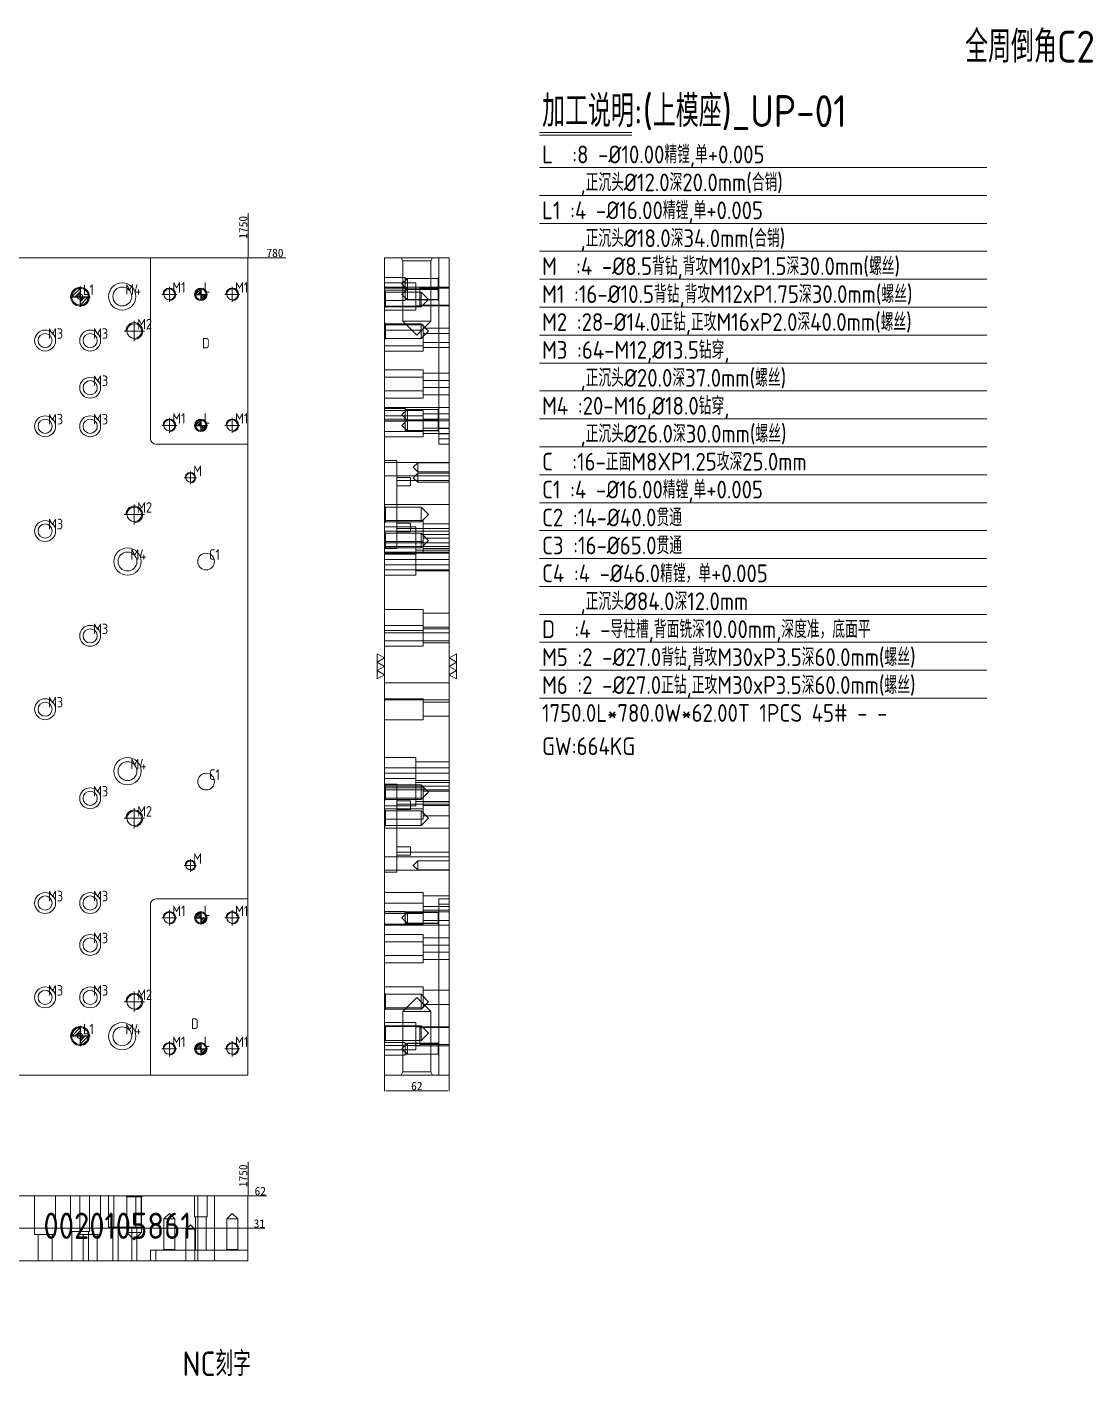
# Model space of a CAD drawing. Header units: millimetres. Extents: x 11044 to 13621, y 75491 to 76790.
# Drawn here: x 12604 to 13621, y 75503 to 76790 of the extents above; entities that cross this region are included whole.
import ezdxf

# ---------------------------------------------------------------- set-up
doc = ezdxf.new("R2010")
doc.units = ezdxf.units.MM
doc.linetypes.add('CENTER', pattern=[0])
doc.linetypes.add('DASHED', pattern=[0])
doc.layers.add('dim', color=4, linetype='Continuous')
doc.layers.add('dim_temp', color=161, linetype='Continuous', lineweight=9)
doc.layers.add('U1', color=7, linetype='Continuous', true_color=0xffffff)
doc.layers.add('UP', color=7, linetype='Continuous', true_color=0xffffff)
doc.styles.add('_PUG_ERP', font='txt')
doc.styles.add('gbenor', font='gbenor.shx', dxfattribs={"bigfont": 'gbcbig'})
doc.dimstyles.new('_PUG_ERP', dxfattribs={"dimtxt": 8, "dimasz": 1.5, "dimexe": 0.5, "dimexo": 0.5, "dimgap": 0.5, "dimtad": 1, "dimtxsty": '_PUG_ERP', "dimblk": 'CLOSEDBLANK', "dimcen": 0, "dimclrd": 4, "dimclre": 4, "dimclrt": 3, "dimazin": 3, "dimtfac": 1, "dimtmove": 0, "dimatfit": 3, "dimldrblk": 'CLOSEDBLANK', "dimlwd": 9, "dimlwe": 9})

# ---------------------------------------------------------------- blocks, each defined once
blk = doc.blocks.new('*D1268')
at = {"layer": 'Defpoints', "color": 0}
for p in [(12814.8, 76570), (12829.8, 76570), (11064.8, 75790)]:
    blk.add_point(p, dxfattribs=at)
at = {"layer": 'dim_temp', "color": 4, "lineweight": 9}
blk.add_line((12815.2, 76570), (12850.8, 76570), dxfattribs=at)
at = {"layer": 'dim_temp', "color": 3, "lineweight": 18, "insert": (12840.5, 76574.5), "char_height": 8, "attachment_point": 5, "style": '_PUG_ERP'}
blk.add_mtext('780', dxfattribs=at)
blk = doc.blocks.new('_ClosedBlank')
blk = doc.blocks.new('*D1271')
at = {"layer": 'Defpoints', "color": 0}
for p in [(12814.8, 76585), (12814.8, 76570), (11064.8, 75790)]:
    blk.add_point(p, dxfattribs=at)
at = {"layer": 'dim_temp', "color": 4, "lineweight": 9}
blk.add_line((12814.8, 76570.5), (12814.8, 76612.5), dxfattribs=at)
at = {"layer": 'dim_temp', "color": 3, "lineweight": 18, "insert": (12810.2, 76599), "char_height": 8, "attachment_point": 5, "rotation": 90, "style": '_PUG_ERP'}
blk.add_mtext('1750', dxfattribs=at)
blk = doc.blocks.new('*D1272')
at = {"layer": 'Defpoints', "color": 0}
for p in [(12944.89432, 75790), (13006.89432, 75790), (13006.89432, 75775)]:
    blk.add_point(p, dxfattribs=at)
at = {"layer": 'dim_temp', "color": 4, "lineweight": 9}
for p, q in [((12944.89432, 75789.5), (12944.89432, 75774.5)), ((13006.89432, 75789.5), (13006.89432, 75774.5)), ((12946.39432, 75775), (13005.39432, 75775))]:
    blk.add_line(p, q, dxfattribs=at)
at = {"layer": 'dim_temp', "color": 3, "lineweight": 18, "insert": (12975.89432, 75779.5), "char_height": 8, "attachment_point": 5, "style": '_PUG_ERP'}
blk.add_mtext('62', dxfattribs=at)
blk = doc.blocks.new('pg_hx_L0')
at = {"color": 230}
for p, q in [((-0.6, 0), (0.6, 0)), ((-0.5, -0.003), (0, 0.497)), ((-0.3, 0), (0, 0.3)), ((-0.1, 0), (0, 0.1)), ((0, 0.6), (0, -0.6)), ((0.5, 0.003), (0, -0.497)), ((0.1, 0), (0, -0.1)), ((0.3, 0), (0, -0.3))]:
    blk.add_line(p, q, dxfattribs=at)
for start, end in [(90, 180), (270, 0)]:
    blk.add_arc((0, 0), 0.5, start, end, dxfattribs=at)
blk = doc.blocks.new('pg_hx_LLL0')
blk.add_blockref('pg_hx_L0', (0, 0))
blk = doc.blocks.new('*D1273')
at = {"layer": 'Defpoints', "color": 0}
for p in [(12544.8, 75643.7), (12819.8, 75643.7), (11064.8, 75612.7)]:
    blk.add_point(p, dxfattribs=at)
at = {"layer": 'dim_temp', "color": 4, "lineweight": 9}
blk.add_line((12545.2, 75643.7), (12830.9, 75643.7), dxfattribs=at)
at = {"layer": 'dim_temp', "color": 3, "lineweight": 18, "insert": (12825.6, 75648.2), "char_height": 8, "attachment_point": 5, "style": '_PUG_ERP'}
blk.add_mtext('31', dxfattribs=at)
blk = doc.blocks.new('*D1274')
at = {"layer": 'Defpoints', "color": 0}
for p in [(12814.8, 75674.7), (12819.8, 75674.7), (11064.8, 75612.7)]:
    blk.add_point(p, dxfattribs=at)
at = {"layer": 'dim_temp', "color": 4, "lineweight": 9}
blk.add_line((12815.2, 75674.7), (12832.8, 75674.7), dxfattribs=at)
at = {"layer": 'dim_temp', "color": 3, "lineweight": 18, "insert": (12826.5, 75679.2), "char_height": 8, "attachment_point": 5, "style": '_PUG_ERP'}
blk.add_mtext('62', dxfattribs=at)
blk = doc.blocks.new('*D1280')
at = {"layer": 'Defpoints', "color": 0}
for p in [(12814.8, 75679.7), (12814.8, 75674.7), (11064.8, 75612.7)]:
    blk.add_point(p, dxfattribs=at)
at = {"layer": 'dim_temp', "color": 4, "lineweight": 9}
blk.add_line((12814.8, 75675.2), (12814.8, 75707.3), dxfattribs=at)
at = {"layer": 'dim_temp', "color": 3, "lineweight": 18, "insert": (12810.2, 75693.8), "char_height": 8, "attachment_point": 5, "rotation": 90, "style": '_PUG_ERP'}
blk.add_mtext('1750', dxfattribs=at)

msp = doc.modelspace()

# ---------------------------------------------------------------- linework, layer by layer
at = {"layer": 'dim', "color": 8, "linetype": 'Continuous', "lineweight": 18}
for p, q in [((13092.907, 76689.41), (13181.065, 76689.41)), ((13092.907, 76686.875), (13181.065, 76686.875)), ((13092.907, 76656), (13520.004, 76656)), ((13092.907, 76629.35), (13520.004, 76629.35)), ((13092.907, 76602.7), (13520.004, 76602.7)), ((13092.907, 76576.05), (13520.004, 76576.05)), ((13092.907, 76549.4), (13520.004, 76549.4)), ((13092.907, 76522.75), (13520.004, 76522.75)), ((13092.907, 76496.1), (13520.004, 76496.1)), ((13092.907, 76469.45), (13520.004, 76469.45)), ((13092.907, 76442.8), (13520.004, 76442.8)), ((13092.907, 76416.15), (13520.004, 76416.15)), ((13092.907, 76389.5), (13520.004, 76389.5)), ((13092.907, 76362.85), (13520.004, 76362.85)), ((13092.907, 76336.2), (13520.004, 76336.2)), ((13092.907, 76309.55), (13520.004, 76309.55)), ((13092.907, 76282.9), (13520.004, 76282.9)), ((13092.907, 76256.25), (13520.004, 76256.25)), ((13092.907, 76229.6), (13520.004, 76229.6)), ((13092.907, 76202.95), (13520.004, 76202.95)), ((13092.907, 76176.3), (13520.004, 76176.3)), ((13092.907, 76149.65), (13520.004, 76149.65))]:
    msp.add_line(p, q, dxfattribs=at)
at = {"layer": 'dim', "color": 20, "linetype": 'Continuous', "lineweight": 18}
for p, q in [((12944.894, 76188), (12937.966, 76192)), ((12937.966, 76192), (12937.966, 76168)), ((12944.894, 76188), (12937.966, 76184)), ((13006.894, 76188), (13013.822, 76192)), ((13006.894, 76188), (13013.822, 76184)), ((13013.822, 76192), (13013.822, 76168)), ((12944.894, 76180), (12937.966, 76184)), ((12944.894, 76180), (12937.966, 76176)), ((12944.894, 76172), (12937.966, 76176)), ((13006.894, 76180), (13013.822, 76184)), ((13006.894, 76180), (13013.822, 76176)), ((13006.894, 76172), (13013.822, 76176)), ((12944.894, 76172), (12937.966, 76168)), ((13006.894, 76172), (13013.822, 76168))]:
    msp.add_line(p, q, dxfattribs=at)
at = {"layer": 'UP', "color": 135, "linetype": 'Continuous', "lineweight": 18}
for p, q in [((12814.75, 76570), (11064.75, 76570)), ((12814.75, 76570), (12814.75, 75790)), ((12996.894, 76570), (12944.894, 76570)), ((12944.894, 76570), (12944.894, 75790)), ((13006.894, 76570), (12996.894, 76570)), ((13006.894, 76570), (13006.894, 76397)), ((13006.894, 76397), (13006.894, 76392)), ((13006.894, 76392), (12996.894, 76392)), ((13006.894, 76392), (13006.894, 75958)), ((13006.894, 75958), (12996.894, 75958)), ((13006.894, 75953), (13006.894, 75958)), ((13006.894, 75790), (13006.894, 75953)), ((11064.75, 75790), (12814.75, 75790)), ((12996.894, 75790), (12944.894, 75790)), ((13006.894, 75790), (12996.894, 75790)), ((11064.75, 75674.732), (12814.75, 75674.732)), ((12814.75, 75622.732), (12814.75, 75674.732)), ((12721.75, 75612.732), (12721.75, 75622.732)), ((12814.75, 75612.732), (12814.75, 75622.732)), ((11157.75, 75612.732), (12721.75, 75612.732)), ((12721.75, 75612.732), (12726.75, 75612.732)), ((12726.75, 75612.732), (12814.75, 75612.732))]:
    msp.add_line(p, q, dxfattribs=at)
at = {"layer": 'UP', "color": 2, "linetype": 'DASHED', "lineweight": 13, "ltscale": 1.764682}
for p, q in [((12721.75, 76570), (12721.75, 76397)), ((12726.75, 76392), (12814.75, 76392)), ((12726.75, 75958), (12814.75, 75958)), ((12721.75, 75790), (12721.75, 75953))]:
    msp.add_line(p, q, dxfattribs=at)
at = {"layer": 'UP', "color": 5, "linetype": 'DASHED', "lineweight": 13, "ltscale": 1.764682}
for p, q in [((12960.894, 76570), (12962.391, 76567.006)), ((12962.391, 76567.006), (12962.391, 76509.42)), ((12989.397, 76567.006), (12962.391, 76567.006)), ((12989.397, 76567.006), (12990.894, 76570)), ((12989.397, 76509.42), (12989.397, 76567.006)), ((12966.894, 76550.253), (12961.641, 76545)), ((12996.147, 76550.253), (12966.894, 76550.253)), ((12966.894, 76550.253), (12966.894, 76545)), ((12996.894, 76551), (12996.147, 76550.253)), ((12996.147, 76545), (12996.147, 76550.253)), ((12945.891, 76537.003), (12944.894, 76538)), ((12979.894, 76537.003), (12945.891, 76537.003)), ((12945.891, 76537.003), (12945.891, 76530)), ((12961.641, 76545), (12966.894, 76539.747)), ((12966.894, 76540.253), (12961.641, 76535)), ((12966.894, 76545), (12966.894, 76540.253)), ((12996.147, 76540.253), (12966.894, 76540.253)), ((12966.894, 76540.253), (12966.894, 76535)), ((12966.894, 76539.747), (12996.147, 76539.747)), ((12986.897, 76530), (12979.894, 76537.003)), ((12979.894, 76530), (12979.894, 76537.003)), ((12996.147, 76540.253), (12996.147, 76545)), ((12996.894, 76541), (12996.147, 76540.253)), ((12996.147, 76535), (12996.147, 76540.253)), ((12996.147, 76539.747), (12996.894, 76539)), ((12944.894, 76522), (12945.891, 76522.997)), ((12945.891, 76530), (12945.891, 76522.997)), ((12945.891, 76522.997), (12979.894, 76522.997)), ((12961.641, 76535), (12966.894, 76529.747)), ((12966.894, 76535), (12966.894, 76529.747)), ((12966.894, 76529.747), (12996.147, 76529.747)), ((12979.894, 76522.997), (12986.897, 76530)), ((12979.894, 76522.997), (12979.894, 76530)), ((12996.147, 76529.747), (12996.147, 76535)), ((12996.147, 76529.747), (12996.894, 76529)), ((12945.891, 76507.003), (12944.894, 76508)), ((12979.894, 76507.003), (12945.891, 76507.003)), ((12945.891, 76507.003), (12945.891, 76500)), ((12945.891, 76500), (12945.891, 76492.997)), ((12962.391, 76509.42), (12975.894, 76495.917)), ((12962.391, 76509.42), (12989.397, 76509.42)), ((12975.894, 76495.917), (12989.397, 76509.42)), ((12986.897, 76500), (12979.894, 76507.003)), ((12979.894, 76500), (12979.894, 76507.003)), ((12979.894, 76492.997), (12986.897, 76500)), ((12979.894, 76492.997), (12979.894, 76500)), ((12944.894, 76492), (12945.891, 76492.997)), ((12945.891, 76492.997), (12979.894, 76492.997)), ((12966.894, 76425.253), (12961.641, 76420)), ((12961.641, 76420), (12966.894, 76414.747)), ((12996.147, 76425.253), (12966.894, 76425.253)), ((12966.894, 76425.253), (12966.894, 76420)), ((12966.894, 76420), (12966.894, 76415.253)), ((12996.894, 76426), (12996.147, 76425.253)), ((12996.147, 76420), (12996.147, 76425.253)), ((12996.147, 76415.253), (12996.147, 76420)), ((12966.894, 76415.253), (12961.641, 76410)), ((12961.641, 76410), (12966.894, 76404.747)), ((12996.147, 76415.253), (12966.894, 76415.253)), ((12966.894, 76415.253), (12966.894, 76410)), ((12966.894, 76414.747), (12996.147, 76414.747)), ((12966.894, 76410), (12966.894, 76404.747)), ((12996.894, 76416), (12996.147, 76415.253)), ((12996.147, 76410), (12996.147, 76415.253)), ((12996.147, 76414.747), (12996.894, 76414)), ((12996.147, 76404.747), (12996.147, 76410)), ((12966.894, 76404.747), (12996.147, 76404.747)), ((12996.147, 76404.747), (12996.894, 76404)), ((12976.694, 76374.253), (12972.441, 76370)), ((12972.441, 76370), (12976.694, 76365.747)), ((13006.894, 76374.253), (12976.694, 76374.253)), ((12976.694, 76370), (12976.694, 76374.253)), ((12976.694, 76365.747), (12976.694, 76370)), ((12976.694, 76364.253), (12972.441, 76360)), ((12972.441, 76360), (12976.694, 76355.747)), ((12976.694, 76365.747), (13006.894, 76365.747)), ((13006.894, 76364.253), (12976.694, 76364.253)), ((12976.694, 76355.747), (12976.694, 76364.253)), ((12976.694, 76355.747), (13006.894, 76355.747)), ((12945.891, 76307.003), (12944.894, 76308)), ((12979.894, 76307.003), (12945.891, 76307.003)), ((12945.891, 76307.003), (12945.891, 76300)), ((12986.897, 76300), (12979.894, 76307.003)), ((12979.894, 76300), (12979.894, 76307.003)), ((12944.894, 76292), (12945.891, 76292.997)), ((12945.891, 76300), (12945.891, 76292.997)), ((12945.891, 76292.997), (12979.894, 76292.997)), ((12979.894, 76292.997), (12986.897, 76300)), ((12979.894, 76292.997), (12979.894, 76300)), ((12945.891, 76067.003), (12944.894, 76068)), ((12979.894, 76067.003), (12945.891, 76067.003)), ((12945.891, 76060), (12945.891, 76067.003)), ((12945.891, 76052.997), (12945.891, 76060)), ((12986.897, 76060), (12979.894, 76067.003)), ((12979.894, 76067.003), (12979.894, 76060)), ((12979.894, 76052.997), (12986.897, 76060)), ((12979.894, 76060), (12979.894, 76052.997)), ((12944.894, 76052), (12945.891, 76052.997)), ((12945.891, 76052.997), (12979.894, 76052.997)), ((12976.694, 75994.253), (12972.441, 75990)), ((12972.441, 75990), (12976.694, 75985.747)), ((13006.894, 75994.253), (12976.694, 75994.253)), ((12976.694, 75994.253), (12976.694, 75985.747)), ((12976.694, 75985.747), (13006.894, 75985.747)), ((12966.894, 75945.253), (12961.641, 75940)), ((12996.147, 75945.253), (12966.894, 75945.253)), ((12966.894, 75945.253), (12966.894, 75940)), ((12996.894, 75946), (12996.147, 75945.253)), ((12996.147, 75940), (12996.147, 75945.253)), ((12961.641, 75940), (12966.894, 75934.747)), ((12966.894, 75940), (12966.894, 75934.747)), ((12966.894, 75934.747), (12996.147, 75934.747)), ((12996.147, 75934.747), (12996.147, 75940)), ((12996.147, 75934.747), (12996.894, 75934)), ((12945.891, 75867.003), (12944.894, 75868)), ((12979.894, 75867.003), (12945.891, 75867.003)), ((12945.891, 75860), (12945.891, 75867.003)), ((12986.897, 75860), (12979.894, 75867.003)), ((12979.894, 75867.003), (12979.894, 75860)), ((12945.891, 75852.997), (12945.891, 75860)), ((12975.894, 75864.083), (12962.391, 75850.58)), ((12989.397, 75850.58), (12975.894, 75864.083)), ((12979.894, 75852.997), (12986.897, 75860)), ((12979.894, 75860), (12979.894, 75852.997)), ((12944.894, 75852), (12945.891, 75852.997)), ((12945.891, 75852.997), (12979.894, 75852.997)), ((12962.391, 75850.58), (12962.391, 75792.994)), ((12962.391, 75850.58), (12989.397, 75850.58)), ((12989.397, 75792.994), (12989.397, 75850.58)), ((12945.891, 75837.003), (12944.894, 75838)), ((12979.894, 75837.003), (12945.891, 75837.003)), ((12945.891, 75830), (12945.891, 75837.003)), ((12945.891, 75822.997), (12945.891, 75830)), ((12986.897, 75830), (12979.894, 75837.003)), ((12979.894, 75837.003), (12979.894, 75830)), ((12979.894, 75822.997), (12986.897, 75830)), ((12979.894, 75830), (12979.894, 75822.997)), ((12944.894, 75822), (12945.891, 75822.997)), ((12945.891, 75822.997), (12979.894, 75822.997)), ((12966.894, 75820.253), (12961.641, 75815)), ((12961.641, 75815), (12966.894, 75809.747)), ((12996.147, 75820.253), (12966.894, 75820.253)), ((12966.894, 75820.253), (12966.894, 75815)), ((12966.894, 75815), (12966.894, 75809.747)), ((12996.894, 75821), (12996.147, 75820.253)), ((12996.147, 75815), (12996.147, 75820.253)), ((12996.147, 75809.747), (12996.147, 75815)), ((12966.894, 75809.747), (12996.147, 75809.747)), ((12996.147, 75809.747), (12996.894, 75809)), ((12962.391, 75792.994), (12960.894, 75790)), ((12989.397, 75792.994), (12962.391, 75792.994)), ((12990.894, 75790), (12989.397, 75792.994)), ((12698.25, 75674.732), (12699.247, 75673.735)), ((12699.247, 75673.735), (12699.247, 75639.732)), ((12713.253, 75673.735), (12699.247, 75673.735)), ((12713.253, 75673.735), (12714.25, 75674.732)), ((12713.253, 75639.732), (12713.253, 75673.735)), ((12739.75, 75657.985), (12734.497, 75652.732)), ((12734.497, 75652.732), (12734.497, 75623.479)), ((12745.003, 75652.732), (12734.497, 75652.732)), ((12745.003, 75652.732), (12739.75, 75657.985)), ((12745.003, 75623.479), (12745.003, 75652.732)), ((12759.75, 75647.185), (12755.497, 75642.932)), ((12764.003, 75642.932), (12759.75, 75647.185)), ((12799.75, 75657.985), (12794.497, 75652.732)), ((12794.497, 75652.732), (12794.497, 75623.479)), ((12805.003, 75652.732), (12794.497, 75652.732)), ((12805.003, 75652.732), (12799.75, 75657.985)), ((12805.003, 75623.479), (12805.003, 75652.732)), ((12699.247, 75639.732), (12706.25, 75632.729)), ((12713.253, 75639.732), (12699.247, 75639.732)), ((12706.25, 75632.729), (12713.253, 75639.732)), ((12755.497, 75642.932), (12755.497, 75612.732)), ((12755.497, 75642.932), (12764.003, 75642.932)), ((12764.003, 75612.732), (12764.003, 75642.932)), ((12734.497, 75623.479), (12733.75, 75622.732)), ((12745.003, 75623.479), (12734.497, 75623.479)), ((12745.75, 75622.732), (12745.003, 75623.479)), ((12794.497, 75623.479), (12793.75, 75622.732)), ((12805.003, 75623.479), (12794.497, 75623.479)), ((12805.75, 75622.732), (12805.003, 75623.479))]:
    msp.add_line(p, q, dxfattribs=at)
at = {"layer": 'UP', "color": 2, "linetype": 'Continuous', "lineweight": 18}
for p, q in [((12996.894, 76570), (12996.894, 76392)), ((12996.894, 75790), (12996.894, 75958)), ((12721.75, 75622.732), (12814.75, 75622.732))]:
    msp.add_line(p, q, dxfattribs=at)
at = {"layer": 'UP', "color": 31, "linetype": 'DASHED', "lineweight": 13, "ltscale": 1.764682}
for p, q in [((12964.894, 76551), (12944.894, 76551)), ((12964.894, 76551), (12964.894, 76545)), ((12974.894, 76546), (12944.894, 76546)), ((12978.894, 76541.749), (12944.894, 76541.749)), ((12964.894, 76541), (12944.894, 76541)), ((12944.894, 76539), (12964.894, 76539)), ((12964.894, 76545), (12964.894, 76541)), ((12964.894, 76541), (12964.894, 76535)), ((12974.894, 76546), (12974.894, 76520)), ((13006.894, 76542.004), (12974.894, 76542.004)), ((12978.894, 76541.749), (12978.894, 76532.749)), ((12944.894, 76529), (12964.894, 76529)), ((12944.894, 76523.749), (12978.894, 76523.749)), ((12964.894, 76535), (12964.894, 76529)), ((12974.894, 76523.996), (13006.894, 76523.996)), ((12978.894, 76532.749), (12978.894, 76523.749)), ((12944.894, 76520), (12974.894, 76520)), ((12981.894, 76505.9), (12944.894, 76505.9)), ((12981.894, 76500.9), (12944.894, 76500.9)), ((12981.894, 76500.901), (12981.894, 76505.9)), ((13006.894, 76502.654), (12981.894, 76502.654)), ((12981.894, 76490.9), (12981.894, 76500.9)), ((13006.894, 76497.654), (12981.894, 76497.654)), ((12944.894, 76485.9), (12981.894, 76485.9)), ((12981.894, 76480.9), (12981.894, 76490.9)), ((12981.894, 76489.147), (13006.894, 76489.147)), ((12981.894, 76484.147), (13006.894, 76484.147)), ((12944.894, 76480.9), (12981.894, 76480.9)), ((12981.894, 76462.9), (12944.894, 76462.9)), ((12981.894, 76455.9), (12981.894, 76462.9)), ((13006.894, 76459.654), (12981.894, 76459.654)), ((12981.894, 76455.9), (12944.894, 76455.9)), ((12981.894, 76445.9), (12981.894, 76455.9)), ((13006.894, 76452.654), (12981.894, 76452.654)), ((12981.894, 76446.147), (13006.894, 76446.147)), ((12981.894, 76435.9), (12981.894, 76445.9)), ((12944.894, 76442.9), (12981.894, 76442.9)), ((12944.894, 76435.9), (12981.894, 76435.9)), ((12981.894, 76439.147), (13006.894, 76439.147)), ((12964.894, 76426), (12944.894, 76426)), ((12981.894, 76424.1), (12944.894, 76424.1)), ((12964.894, 76426), (12964.894, 76420)), ((12964.894, 76420), (12964.894, 76416)), ((12981.894, 76424.1), (12981.894, 76419.1)), ((13006.894, 76420.853), (12981.894, 76420.853)), ((12981.894, 76419.1), (12944.894, 76419.1)), ((12964.894, 76416), (12944.894, 76416)), ((12944.894, 76414), (12964.894, 76414)), ((12964.894, 76416), (12964.894, 76410)), ((12964.894, 76410), (12964.894, 76404)), ((12981.894, 76419.1), (12981.894, 76409.1)), ((13006.894, 76415.853), (12981.894, 76415.853)), ((12981.894, 76409.1), (12981.894, 76399.1)), ((12981.894, 76407.346), (13006.894, 76407.346)), ((12944.894, 76404.1), (12981.894, 76404.1)), ((12944.894, 76404), (12964.894, 76404)), ((12944.894, 76399.1), (12981.894, 76399.1)), ((12981.894, 76402.346), (13006.894, 76402.346)), ((12981.894, 76319.1), (12944.894, 76319.1)), ((12981.894, 76319.1), (12981.894, 76309.1)), ((12974.894, 76313), (12944.894, 76313)), ((12981.894, 76309.1), (12944.894, 76309.1)), ((12974.894, 76313), (12974.894, 76293.001)), ((13006.894, 76309.004), (12974.894, 76309.004)), ((13006.894, 76315.853), (12981.894, 76315.853)), ((12981.894, 76309.1), (12981.894, 76299.1)), ((13006.894, 76305.853), (12981.894, 76305.853)), ((12944.894, 76299.1), (12981.894, 76299.1)), ((12974.894, 76293), (12944.894, 76293)), ((12974.894, 76293), (12974.894, 76267)), ((12974.894, 76290.996), (13006.894, 76290.996)), ((12981.894, 76302.346), (13006.894, 76302.346)), ((12981.894, 76299.1), (12981.894, 76289.1)), ((12981.894, 76292.346), (13006.894, 76292.346)), ((12944.894, 76289.1), (12981.894, 76289.1)), ((12944.894, 76287), (12974.894, 76287)), ((13006.894, 76289.004), (12974.894, 76289.004)), ((12944.894, 76267), (12974.894, 76267)), ((12974.894, 76270.996), (13006.894, 76270.996)), ((12981.894, 76234.1), (12944.894, 76234.1)), ((12981.894, 76234.1), (12981.894, 76219.1)), ((13006.894, 76230.853), (12981.894, 76230.853)), ((12981.894, 76219.1), (12944.894, 76219.1)), ((12944.894, 76214.1), (12981.894, 76214.1)), ((12981.894, 76219.1), (12981.894, 76209.1)), ((12981.894, 76217.346), (13006.894, 76217.346)), ((13006.894, 76215.853), (12981.894, 76215.853)), ((12981.894, 76209.1), (12981.894, 76199.1)), ((12981.894, 76202.346), (13006.894, 76202.346)), ((12944.894, 76199.1), (12981.894, 76199.1)), ((12981.894, 76149.1), (12944.894, 76149.1)), ((12981.894, 76149.1), (12981.894, 76139.1)), ((13006.894, 76145.853), (12981.894, 76145.853)), ((12981.894, 76139.1), (12981.894, 76129.1)), ((12944.894, 76129.1), (12981.894, 76129.1)), ((12981.894, 76132.346), (13006.894, 76132.346)), ((12974.894, 76093), (12944.894, 76093)), ((12974.894, 76093), (12974.894, 76067)), ((13006.894, 76089.004), (12974.894, 76089.004)), ((12974.894, 76073), (12944.894, 76073)), ((12944.894, 76067), (12974.894, 76067)), ((12981.894, 76064.1), (12944.894, 76064.1)), ((12974.894, 76070.996), (13006.894, 76070.996)), ((13006.894, 76069.004), (12974.894, 76069.004)), ((12974.894, 76066.999), (12974.894, 76047)), ((12981.894, 76064.1), (12981.894, 76054.1)), ((13006.894, 76060.853), (12981.894, 76060.853)), ((12981.894, 76054.1), (12944.894, 76054.1)), ((12944.894, 76047), (12974.894, 76047)), ((12974.894, 76050.996), (13006.894, 76050.996)), ((12981.894, 76054.1), (12981.894, 76044.1)), ((13006.894, 76050.853), (12981.894, 76050.853)), ((12981.894, 76047.346), (13006.894, 76047.346)), ((12944.894, 76044.1), (12981.894, 76044.1)), ((12944.894, 76034.1), (12981.894, 76034.1)), ((12981.894, 76044.1), (12981.894, 76034.1)), ((12981.894, 76037.346), (13006.894, 76037.346)), ((12981.894, 75964.1), (12944.894, 75964.1)), ((12981.894, 75964.1), (12981.894, 75954.1)), ((13006.894, 75960.853), (12981.894, 75960.853)), ((12981.894, 75954.1), (12944.894, 75954.1)), ((12964.894, 75946), (12944.894, 75946)), ((12944.894, 75944.1), (12981.894, 75944.1)), ((12964.894, 75946), (12964.894, 75940)), ((12981.894, 75954.1), (12981.894, 75944.1)), ((13006.894, 75950.853), (12981.894, 75950.853)), ((12981.894, 75947.346), (13006.894, 75947.346)), ((12981.894, 75944.1), (12981.894, 75934.1)), ((12944.894, 75934.1), (12981.894, 75934.1)), ((12944.894, 75934), (12964.894, 75934)), ((12964.894, 75940), (12964.894, 75934)), ((12981.894, 75937.346), (13006.894, 75937.346)), ((12981.894, 75924.1), (12944.894, 75924.1)), ((12981.894, 75924.1), (12981.894, 75914.1)), ((13006.894, 75920.853), (12981.894, 75920.853)), ((12981.894, 75917.1), (12944.894, 75917.1)), ((12981.894, 75914.1), (12981.894, 75904.1)), ((13006.894, 75913.853), (12981.894, 75913.853)), ((12981.894, 75907.346), (13006.894, 75907.346)), ((12944.894, 75904.1), (12981.894, 75904.1)), ((12944.894, 75897.1), (12981.894, 75897.1)), ((12981.894, 75904.1), (12981.894, 75897.1)), ((12981.894, 75900.346), (13006.894, 75900.346)), ((12981.894, 75874.1), (12944.894, 75874.1)), ((12981.894, 75874.1), (12981.894, 75864.1)), ((13006.894, 75870.853), (12981.894, 75870.853)), ((12944.894, 75854.1), (12981.894, 75854.1)), ((12981.894, 75864.1), (12981.894, 75854.1)), ((12981.894, 75857.346), (13006.894, 75857.346)), ((12974.894, 75840), (12944.894, 75840)), ((12978.894, 75836.251), (12944.894, 75836.251)), ((12974.894, 75840), (12974.894, 75814)), ((13006.894, 75836.004), (12974.894, 75836.004)), ((12978.894, 75836.251), (12978.894, 75827.251)), ((12964.894, 75821), (12944.894, 75821)), ((12944.894, 75818.251), (12978.894, 75818.251)), ((12964.894, 75821), (12964.894, 75815)), ((12964.894, 75815), (12964.894, 75809)), ((12974.894, 75817.996), (13006.894, 75817.996)), ((12978.894, 75827.251), (12978.894, 75818.251)), ((12944.894, 75814), (12974.894, 75814)), ((12944.894, 75809), (12964.894, 75809)), ((12611.15, 75674.732), (12611.15, 75637.732)), ((12631.15, 75637.732), (12631.15, 75674.732)), ((12645.497, 75674.732), (12645.497, 75640.732)), ((12654.15, 75674.732), (12654.15, 75637.732)), ((12663.497, 75640.732), (12663.497, 75674.732)), ((12674.15, 75637.732), (12674.15, 75674.732)), ((12681.75, 75674.732), (12681.75, 75644.732)), ((12686.75, 75674.732), (12686.75, 75644.732)), ((12707.75, 75644.732), (12707.75, 75674.732)), ((12712.75, 75644.732), (12712.75, 75674.732)), ((12763.75, 75674.732), (12763.75, 75654.732)), ((12775.75, 75654.732), (12775.75, 75674.732)), ((12775.75, 75654.732), (12763.75, 75654.732)), ((12631.15, 75637.732), (12611.15, 75637.732)), ((12614.397, 75637.732), (12614.397, 75612.732)), ((12627.904, 75612.732), (12627.904, 75637.732)), ((12663.497, 75640.732), (12645.497, 75640.732)), ((12674.15, 75637.732), (12654.15, 75637.732)), ((12657.397, 75637.732), (12657.397, 75612.732)), ((12670.904, 75612.732), (12670.904, 75637.732)), ((12681.75, 75644.732), (12707.75, 75644.732)), ((12685.746, 75644.732), (12685.746, 75612.732)), ((12690.746, 75644.732), (12690.746, 75612.732)), ((12703.754, 75612.732), (12703.754, 75644.732)), ((12707.75, 75644.732), (12712.75, 75644.732)), ((12708.754, 75612.732), (12708.754, 75644.732))]:
    msp.add_line(p, q, dxfattribs=at)
at = {"layer": 'UP', "color": 1, "linetype": 'DASHED', "lineweight": 13, "ltscale": 1.764682}
for p, q in [((12996.894, 76550), (12964.894, 76550)), ((12964.894, 76540), (12996.894, 76540)), ((12996.894, 76540), (12964.894, 76540)), ((13006.894, 76540.749), (12978.894, 76540.749)), ((12964.894, 76530), (12996.894, 76530)), ((12978.894, 76524.749), (13006.894, 76524.749)), ((12996.894, 76425), (12964.894, 76425)), ((12964.894, 76415), (12996.894, 76415)), ((12996.894, 76415), (12964.894, 76415)), ((12964.894, 76405), (12996.894, 76405)), ((12996.894, 75945), (12964.894, 75945)), ((12964.894, 75935), (12996.894, 75935)), ((13006.894, 75835.251), (12978.894, 75835.251)), ((12996.894, 75820), (12964.894, 75820)), ((12978.894, 75819.251), (13006.894, 75819.251)), ((12964.894, 75810), (12996.894, 75810)), ((12764.75, 75654.732), (12764.75, 75622.732)), ((12774.75, 75622.732), (12774.75, 75654.732)), ((12646.497, 75640.732), (12646.497, 75612.732)), ((12662.497, 75612.732), (12662.497, 75640.732))]:
    msp.add_line(p, q, dxfattribs=at)
at = {"layer": 'UP', "color": 1, "linetype": 'CENTER', "lineweight": 18, "ltscale": 1.764682}
for p, q in [((12739.75, 76527.8), (12739.75, 76542.2)), ((12799.75, 76527.8), (12799.75, 76542.2)), ((12732.55, 76535), (12746.95, 76535)), ((12792.55, 76535), (12806.95, 76535)), ((12696.65, 76500), (12715.85, 76500)), ((12706.25, 76490.4), (12706.25, 76509.6)), ((12732.55, 76410), (12746.95, 76410)), ((12739.75, 76402.8), (12739.75, 76417.2)), ((12792.55, 76410), (12806.95, 76410)), ((12799.75, 76402.8), (12799.75, 76417.2)), ((12753.75, 76360), (12765.75, 76360)), ((12759.75, 76354), (12759.75, 76366)), ((12706.25, 76315.4), (12706.25, 76334.6)), ((12696.65, 76325), (12715.85, 76325)), ((12696.65, 76035), (12715.85, 76035)), ((12706.25, 76025.4), (12706.25, 76044.6)), ((12759.75, 75984), (12759.75, 75996)), ((12753.75, 75990), (12765.75, 75990)), ((12739.75, 75932.8), (12739.75, 75947.2)), ((12799.75, 75932.8), (12799.75, 75947.2)), ((12732.55, 75940), (12746.95, 75940)), ((12792.55, 75940), (12806.95, 75940)), ((12706.25, 75850.4), (12706.25, 75869.6)), ((12696.65, 75860), (12715.85, 75860)), ((12732.55, 75815), (12746.95, 75815)), ((12739.75, 75807.8), (12739.75, 75822.2)), ((12792.55, 75815), (12806.95, 75815)), ((12799.75, 75807.8), (12799.75, 75822.2))]:
    msp.add_line(p, q, dxfattribs=at)
at = {"layer": 'UP', "color": 135, "linetype": 'DASHED', "lineweight": 13, "ltscale": 1.764682}
for p, q in [((13006.894, 76426.9), (12944.894, 76426.9)), ((13006.894, 76414.4), (12944.894, 76414.4)), ((12996.894, 76402), (13006.894, 76402)), ((12956.894, 76376.4), (12944.894, 76376.4)), ((12944.894, 76374.4), (13006.894, 76374.4)), ((12956.894, 76376.4), (12956.894, 76334.4)), ((12944.894, 76361.9), (13006.894, 76361.9)), ((12969.894, 76360.324), (12956.894, 76360.324)), ((13006.894, 76357.4), (12956.894, 76357.4)), ((12969.894, 76360.324), (12969.894, 76356.32)), ((12969.894, 76356.32), (12969.894, 76352.317)), ((12956.894, 76352.317), (12969.894, 76352.317)), ((13006.894, 76334.4), (12944.894, 76334.4)), ((12945.891, 76332.003), (12944.894, 76333)), ((12979.894, 76332.003), (12945.891, 76332.003)), ((12945.891, 76332.003), (12945.891, 76325)), ((12956.894, 76334.4), (12956.894, 76292.4)), ((12986.897, 76325), (12979.894, 76332.003)), ((12979.894, 76325), (12979.894, 76332.003)), ((12944.894, 76317), (12945.891, 76317.997)), ((12945.891, 76325), (12945.891, 76317.997)), ((12945.891, 76317.997), (12979.894, 76317.997)), ((12979.894, 76317.997), (12986.897, 76325)), ((12979.894, 76317.997), (12979.894, 76325)), ((12969.894, 76316.483), (12956.894, 76316.483)), ((12956.894, 76311.4), (13006.894, 76311.4)), ((12956.894, 76308.476), (12969.894, 76308.476)), ((12969.894, 76316.483), (12969.894, 76312.48)), ((12969.894, 76312.48), (12969.894, 76308.476)), ((13006.894, 76298), (12944.894, 76298)), ((12944.894, 76294.4), (13006.894, 76294.4)), ((12944.894, 76292.4), (12956.894, 76292.4)), ((13006.894, 76288), (12944.894, 76288)), ((12944.894, 76282), (13006.894, 76282)), ((13006.894, 76276.9), (12944.894, 76276.9)), ((12944.894, 76272), (13006.894, 76272)), ((12944.894, 76211.9), (13006.894, 76211.9)), ((13006.894, 76204.4), (12944.894, 76204.4)), ((12944.894, 76164.4), (13006.894, 76164.4)), ((13006.894, 76148.1), (12944.894, 76148.1)), ((12944.894, 76083.1), (13006.894, 76083.1)), ((13006.894, 76078), (12944.894, 76078)), ((12956.894, 76067.6), (12944.894, 76067.6)), ((13006.894, 76065.6), (12944.894, 76065.6)), ((12944.894, 76062), (13006.894, 76062)), ((12956.894, 76067.6), (12956.894, 76025.6)), ((12969.894, 76051.524), (12956.894, 76051.524)), ((13006.894, 76048.6), (12956.894, 76048.6)), ((12969.894, 76047.52), (12969.894, 76051.524)), ((12969.894, 76043.517), (12969.894, 76047.52)), ((12945.891, 76042.003), (12944.894, 76043)), ((12979.894, 76042.003), (12945.891, 76042.003)), ((12945.891, 76042.003), (12945.891, 76035)), ((12945.891, 76035), (12945.891, 76027.997)), ((12956.894, 76043.517), (12969.894, 76043.517)), ((12986.897, 76035), (12979.894, 76042.003)), ((12979.894, 76035), (12979.894, 76042.003)), ((12979.894, 76027.997), (12986.897, 76035)), ((12979.894, 76027.997), (12979.894, 76035)), ((12944.894, 76027), (12945.891, 76027.997)), ((12944.894, 76025.6), (13006.894, 76025.6)), ((12945.891, 76027.997), (12979.894, 76027.997)), ((12956.894, 76025.6), (12956.894, 75983.6)), ((12969.894, 76007.683), (12956.894, 76007.683)), ((12969.894, 76003.68), (12969.894, 76007.683)), ((13006.894, 75998.1), (12944.894, 75998.1)), ((12956.894, 76002.6), (13006.894, 76002.6)), ((12956.894, 75999.676), (12969.894, 75999.676)), ((12969.894, 75999.676), (12969.894, 76003.68)), ((13006.894, 75985.6), (12944.894, 75985.6)), ((12944.894, 75983.6), (12956.894, 75983.6)), ((12944.894, 75945.6), (13006.894, 75945.6)), ((12944.894, 75933.1), (13006.894, 75933.1)), ((12766.75, 75674.732), (12766.75, 75612.732)), ((12782.75, 75612.732), (12782.75, 75674.732))]:
    msp.add_line(p, q, dxfattribs=at)
at = {"layer": 'UP', "color": 155, "linetype": 'DASHED', "lineweight": 13, "ltscale": 1.764682}
for p, q in [((13006.894, 76407), (12996.894, 76407)), ((13006.894, 75953), (12996.894, 75953)), ((12726.75, 75622.732), (12726.75, 75612.732))]:
    msp.add_line(p, q, dxfattribs=at)
at = {"layer": 'UP', "color": 155, "linetype": 'Continuous', "lineweight": 18}
for p, q in [((13006.894, 76397), (12996.894, 76397)), ((13006.894, 75953), (12996.894, 75953)), ((12726.75, 75622.732), (12726.75, 75612.732))]:
    msp.add_line(p, q, dxfattribs=at)
at = {"layer": 'UP', "color": 42, "linetype": 'Continuous', "lineweight": 18}
for centre, radius in [((12654.497, 76532.749), 9), ((12694.75, 76533), 13), ((12694.75, 76533), 9.004), ((12769.75, 76535), 6), ((12654.497, 76532.749), 2.5), ((12621.15, 76490.9), 10), ((12621.15, 76490.9), 6.753), ((12664.15, 76490.9), 10), ((12664.15, 76490.9), 6.753), ((12706.25, 76500), 7.003), ((12664.15, 76445.9), 10), ((12664.15, 76445.9), 6.753), ((12621.15, 76409.1), 10), ((12621.15, 76409.1), 6.753), ((12664.15, 76409.1), 10), ((12664.15, 76409.1), 6.753), ((12769.75, 76410), 6), ((12706.25, 76325), 7.003), ((12621.15, 76309.1), 10), ((12621.15, 76309.1), 6.753), ((12699.75, 76280), 13), ((12699.75, 76280), 9.004), ((12774.75, 76280), 8), ((12664.15, 76209.1), 10), ((12664.15, 76209.1), 6.753), ((12621.15, 76139.1), 10), ((12621.15, 76139.1), 6.753), ((12699.75, 76080), 13), ((12699.75, 76080), 9.004), ((12774.75, 76070), 8), ((12664.15, 76054.1), 10), ((12664.15, 76054.1), 6.753), ((12706.25, 76035), 7.003), ((12621.15, 75954.1), 10), ((12621.15, 75954.1), 6.753), ((12664.15, 75954.1), 10), ((12664.15, 75954.1), 6.753), ((12769.75, 75940), 6), ((12664.15, 75914.1), 10), ((12664.15, 75914.1), 6.753), ((12621.15, 75864.1), 10), ((12621.15, 75864.1), 6.753), ((12664.15, 75864.1), 10), ((12664.15, 75864.1), 6.753), ((12706.25, 75860), 7.003), ((12654.497, 75827.251), 9), ((12654.497, 75827.251), 2.5), ((12694.75, 75827), 13), ((12694.75, 75827), 9.004), ((12769.75, 75815), 6)]:
    msp.add_circle(centre, radius, dxfattribs=at)
at = {"layer": 'UP', "color": 1, "linetype": 'Continuous', "lineweight": 18}
for centre, radius in [((12654.497, 76532.749), 8), ((12769.75, 76535), 5), ((12769.75, 76410), 5), ((12769.75, 75940), 5), ((12654.497, 75827.251), 8), ((12769.75, 75815), 5)]:
    msp.add_circle(centre, radius, dxfattribs=at)
at = {"layer": 'UP', "color": 30, "linetype": 'DASHED', "lineweight": 13, "ltscale": 1.764682}
for centre, radius in [((12739.75, 76535), 5.253), ((12799.75, 76535), 5.253), ((12739.75, 76410), 5.253), ((12799.75, 76410), 5.253), ((12759.75, 76360), 4.253), ((12759.75, 75990), 4.253), ((12739.75, 75940), 5.253), ((12799.75, 75940), 5.253), ((12739.75, 75815), 5.253), ((12799.75, 75815), 5.253)]:
    msp.add_circle(centre, radius, dxfattribs=at)
at = {"layer": 'UP', "color": 30, "linetype": 'DASHED', "lineweight": 18, "ltscale": 1.764682}
for centre, radius in [((12739.75, 76535), 6), ((12799.75, 76535), 6), ((12739.75, 76410), 6), ((12799.75, 76410), 6), ((12759.75, 76360), 5), ((12759.75, 75990), 5), ((12739.75, 75940), 6), ((12799.75, 75940), 6), ((12739.75, 75815), 6), ((12799.75, 75815), 6)]:
    msp.add_arc(centre, radius, 270, 180, dxfattribs=at)
at = {"layer": 'UP', "color": 42, "linetype": 'Continuous', "lineweight": 18}
for centre in [(12706.25, 76500), (12706.25, 76325), (12706.25, 76035), (12706.25, 75860)]:
    msp.add_arc(centre, 8, 270, 180, dxfattribs=at)
at = {"layer": 'UP', "color": 2, "linetype": 'DASHED', "lineweight": 13, "ltscale": 1.764682}
for centre, start, end in [((12726.75, 76397), 180, 270), ((12726.75, 75953), 90, 180)]:
    msp.add_arc(centre, 5, start, end, dxfattribs=at)

# ---------------------------------------------------------------- block references
at = {"layer": 'UP', "lineweight": 18, "ltscale": 1.764682}
for p, xscale, yscale, zscale in [((12654.497, 76532.749), 16, 16, 16), ((12769.75, 76535), 10, 10, 10), ((12769.75, 76410), 10, 10, 10), ((12769.75, 75940), 10, 10, 10), ((12654.497, 75827.251), 16, 16, 16), ((12769.75, 75815), 10, 10, 10)]:
    msp.add_blockref('pg_hx_LLL0', p, dxfattribs=dict(at, xscale=xscale, yscale=yscale, zscale=zscale))

# ---------------------------------------------------------------- texts
at = {"layer": 'dim', "color": 4, "lineweight": 18, "style": 'gbenor'}
for s, height, p in [('加工说明:(上模座)_UP-01', 30.42, (13095.44, 76694.66)), ('    ,正沉头%%c12.0深20.0mm(合销)', 16.9, (13095.442, 76633.394)), ('    ,正沉头%%c18.0深34.0mm(合销)', 16.9, (13095.442, 76580.094)), ('M  :4 -%%c8.5背钻,背攻M10xP1.5深30.0mm(螺丝)', 16.9, (13095.442, 76553.444)), ('L1', 10, (12657.317, 76534.41)), ('M4', 10, (12697.65, 76534.701)), ('M1', 10, (12742.51, 76536.631)), ('L', 10, (12772.51, 76536.631)), ('M1', 10, (12802.51, 76536.631)), ('M1 :16-%%c10.5背钻,背攻M12xP1.75深30.0mm(螺丝)', 16.9, (13095.442, 76526.794)), ('M2', 10, (12709.05, 76501.651)), ('M2 :28-%%c14.0正钻,正攻M16xP2.0深40.0mm(螺丝)', 16.9, (13095.442, 76500.144)), ('M3', 10, (12623.99, 76492.571)), ('M3', 10, (12666.99, 76492.571)), ('D', 10, (12770.89, 76483.475)), ('M3 :64-M12,%%c13.5钻穿,', 16.9, (13095.442, 76473.494)), ('    ,正沉头%%c20.0深37.0mm(螺丝)', 16.9, (13095.442, 76446.844)), ('M3', 10, (12666.99, 76447.571)), ('M4 :20-M16,%%c18.0钻穿,', 16.9, (13095.442, 76420.194)), ('M3', 10, (12623.99, 76410.771)), ('M3', 10, (12666.99, 76410.771)), ('M1', 10, (12742.51, 76411.631)), ('L', 10, (12772.51, 76411.631)), ('M1', 10, (12802.51, 76411.631)), ('    ,正沉头%%c26.0深30.0mm(螺丝)', 16.9, (13095.442, 76393.544)), ('C  :16-正面M8XP1.25攻深25.0mm', 16.9, (13095.442, 76366.894)), ('M', 10, (12762.49, 76361.621)), ('C1 :4 -%%c16.00精镗,单+0.005', 16.9, (13095.442, 76340.244)), ('M2', 10, (12709.05, 76326.651)), ('C2 :14-%%c40.0贯通', 16.9, (13095.442, 76313.594)), ('M3', 10, (12623.99, 76310.771)), ('C3 :16-%%c65.0贯通', 16.9, (13095.442, 76286.944)), ('M4', 10, (12702.65, 76281.701)), ('C1', 10, (12777.55, 76281.651)), ('C4 :4 -%%c46.0精镗，单+0.005', 16.9, (13095.442, 76260.294)), ('    ,正沉头%%c84.0深12.0mm', 16.9, (13095.442, 76233.644)), ('M3', 10, (12666.99, 76210.771)), ('D  :4 -导柱槽,背面铣深10.00mm,深度准，底面平', 16.9, (13095.442, 76206.994)), ('M5 :2 -%%c27.0背钻,背攻M30xP3.5深60.0mm(螺丝)', 16.9, (13095.442, 76180.344)), ('M6 :2 -%%c27.0正钻,正攻M30xP3.5深60.0mm(螺丝)', 16.9, (13095.442, 76153.694)), ('M3', 10, (12623.99, 76140.771)), ('1750.0L*780.0W*62.00T 1PCS 45# - - ', 16.9, (13095.442, 76127.044)), ('GW:664KG ', 16.9, (13095.442, 76095.324)), ('M4', 10, (12702.65, 76081.701)), ('C1', 10, (12777.55, 76071.651)), ('M3', 10, (12666.99, 76055.771)), ('M2', 10, (12709.05, 76036.651)), ('M', 10, (12762.49, 75991.621)), ('M3', 10, (12623.99, 75955.771)), ('M3', 10, (12666.99, 75955.771)), ('M1', 10, (12742.51, 75941.631)), ('L', 10, (12772.51, 75941.631)), ('M1', 10, (12802.51, 75941.631)), ('M3', 10, (12666.99, 75915.771)), ('M3', 10, (12623.99, 75865.771)), ('M3', 10, (12666.99, 75865.771)), ('M2', 10, (12709.05, 75861.651)), ('D', 10, (12760.36, 75833.946)), ('L1', 10, (12657.317, 75828.912)), ('M4', 10, (12697.65, 75828.701)), ('M1', 10, (12742.51, 75816.631)), ('L', 10, (12772.51, 75816.631)), ('M1', 10, (12802.51, 75816.631))]:
    msp.add_text(s, height=height, dxfattribs=at).set_placement(p)
at = {"layer": 'dim', "color": 3, "lineweight": 18, "style": 'gbenor'}
for s, p in [('L  :8 -%%c10.00精镗,单+0.005', (13095.442, 76660.044)), ('L1 :4 -%%c16.00精镗,单+0.005', (13095.442, 76606.744))]:
    msp.add_text(s, height=16.9, dxfattribs=at).set_placement(p)
at = {"layer": 'dim', "color": 21, "lineweight": 18, "style": 'gbenor'}
msp.add_text('NC刻字', height=23.4, dxfattribs=at).set_placement((12752.239, 75502.73))
at = {"layer": 'U1', "color": 3, "lineweight": 18, "style": 'gbenor'}
msp.add_text('全周倒角C2', height=30.42, dxfattribs=at).set_placement((13499.173, 76756.165))
at = {"layer": 'UP', "linetype": 'Continuous', "style": 'gbenor'}
msp.add_text('0020105861', height=25, dxfattribs=at).set_placement((12619.549, 75633.63))

# ---------------------------------------------------------------- dimensions: what is measured, and where the dimension line sits
at = {"layer": 'dim_temp', "lineweight": 18}
for feature_location, offset, dtype, origin, picture, middle in [((12814.75, 76570), (0, 15), 1, (11064.75, 75790), '*D1271', (12810.25, 76599.024)), ((12814.75, 76570), (15, 0), 0, (11064.75, 75790), '*D1268', (12840.536, 76574.5)), ((12814.75, 75674.732), (0, 5), 1, (11064.75, 75612.732), '*D1280', (12810.25, 75693.755)), ((12814.75, 75674.732), (5, 0), 0, (11064.75, 75612.732), '*D1274', (12826.536, 75679.232)), ((12544.75, 75643.732), (275, 0), 0, (11064.75, 75612.732), '*D1273', (12825.583, 75648.232))]:
    dim = msp.add_ordinate_dim(feature_location=feature_location, offset=offset, dtype=dtype, origin=origin, dimstyle='_PUG_ERP', dxfattribs=at)
    dim.commit()
    dim.dimension.update_dxf_attribs({"geometry": picture, "text_midpoint": middle})
dim = msp.add_linear_dim(base=(13006.894, 75775), p1=(12944.894, 75790), p2=(13006.894, 75790), dimstyle='_PUG_ERP', dxfattribs=at)
dim.commit()
dim.dimension.update_dxf_attribs({"geometry": '*D1272', "text_midpoint": (12975.894, 75779.5)})

doc.saveas('drawing.dxf')
